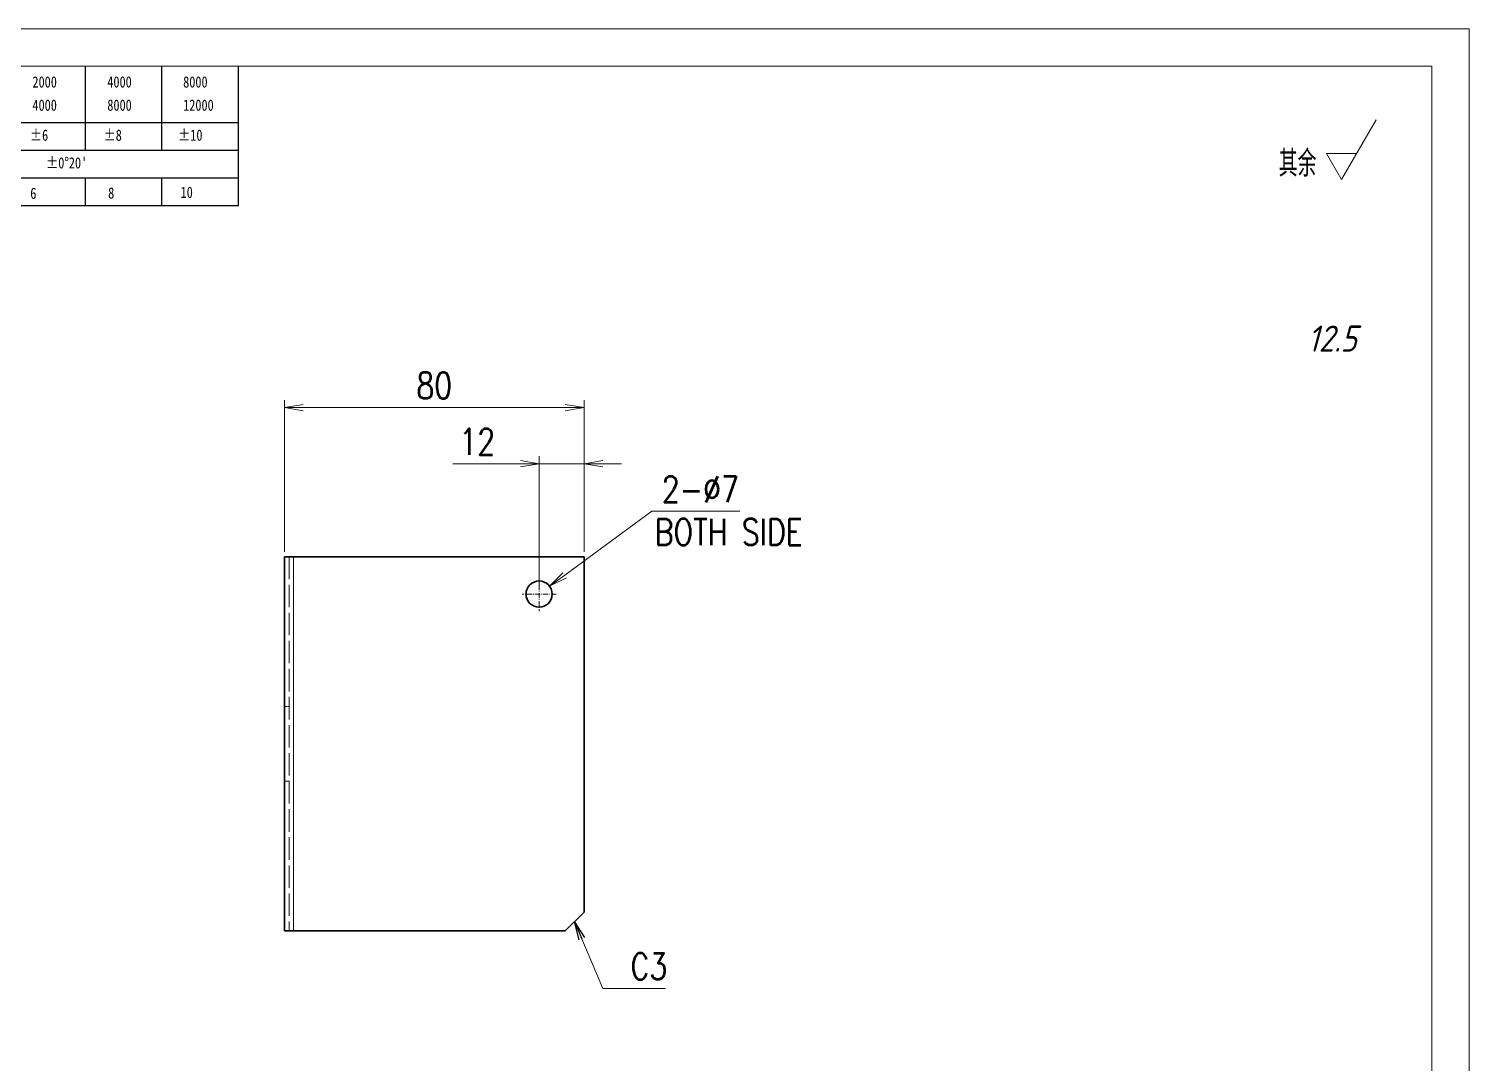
# Model space of a CAD drawing. Header units: millimetres. Extents: x -50270 to 104182, y -50696 to 36415.
# Drawn here: x -48554.7 to -48169.9, y 35687.2 to 35963.6 of the extents above; entities that cross this region are included whole.
import ezdxf
from ezdxf.enums import TextEntityAlignment as Align

# ---------------------------------------------------------------- set-up
doc = ezdxf.new("R2010")
doc.units = ezdxf.units.MM
doc.header["$LTSCALE"] = 0.5
for name, pattern in [('AM_ISO02W050x2', [3.75, 3, -0.75]), ('AM_ISO08W050x2', [9, 6, -0.75, 1.5, -0.75]), ('DASHDOT', [18.5, 12, -3, 0.5, -3]), ('DASHED', [15, 12, -3]), ('DOT2', [0.125, 0, -0.125])]:
    doc.linetypes.add(name, pattern=pattern)
for name, color, linetype, lineweight in [('中心线', 2, 'AM_ISO08W050x2', 18), ('图框', 7, 'Continuous', 18), ('标注线', 3, 'Continuous', 18), ('虚线', 1, 'AM_ISO02W050x2', 18)]:
    doc.layers.add(name, color=color, linetype=linetype, lineweight=lineweight)
doc.layers.add('图\\M+19E79\\M+195B6\\M+18E9A', color=7, linetype='Continuous')
doc.layers.add('打印', color=7, linetype='Continuous', lineweight=15, plot=False)
doc.layers.add('打印-禁用', color=7, linetype='Continuous', lineweight=15, plot=False)
doc.styles.add('DIM', font='romans.shx', dxfattribs={"width": 0.8, "bigfont": 'bigfont.shx'})
doc.styles.add('国标', font='simfang.ttf', dxfattribs={"width": 0.8})
doc.styles.add('机械长仿宋', font='gbenor.shx', dxfattribs={"height": 1, "bigfont": 'gbcbig.shx'})
doc.dimstyles.new('DEH 1-2$0', dxfattribs={"dimscale": 2, "dimtxt": 3.5, "dimasz": 2.5, "dimexe": 1, "dimexo": 0.625, "dimgap": 1.2, "dimtad": 1, "dimdsep": 46, "dimtxsty": 'DIM', "dimblk": 'OPEN', "dimcen": 0, "dimclrd": 8, "dimclre": 8, "dimclrt": 2, "dimazin": 2, "dimtfac": 0.5, "dimtmove": 0, "dimatfit": 3, "dimldrblk": 'OPEN', "dimfxl": 0, "dimtolj": 2, "dimlwd": 13, "dimlwe": 13, "dimarcsym": 0})
doc.dimstyles.new('DEH 1-2$3', dxfattribs={"dimscale": 2, "dimtxt": 3.5, "dimasz": 2.5, "dimexe": 1, "dimexo": 0.625, "dimgap": 1.2, "dimtad": 1, "dimtoh": 1, "dimdsep": 46, "dimtxsty": 'DIM', "dimblk": 'OPEN', "dimcen": 0, "dimclrd": 8, "dimclre": 8, "dimclrt": 2, "dimazin": 2, "dimtfac": 0.5, "dimtofl": 0, "dimtmove": 0, "dimatfit": 3, "dimldrblk": 'OPEN', "dimfxl": 0, "dimtolj": 2, "dimlwd": 18, "dimlwe": 18, "dimarcsym": 0})
doc.dimstyles.new('DEH 1-2$7', dxfattribs={"dimscale": 2, "dimtxt": 3.5, "dimasz": 2.5, "dimexe": 1, "dimexo": 0.625, "dimgap": 1.2, "dimtad": 1, "dimdsep": 46, "dimtxsty": 'DIM', "dimblk": 'OPEN', "dimcen": 0, "dimclrd": 8, "dimclre": 8, "dimclrt": 2, "dimazin": 2, "dimtfac": 0.5, "dimtmove": 0, "dimatfit": 3, "dimldrblk": 'OPEN', "dimfxl": 0, "dimtolj": 2, "dimlwd": 13, "dimlwe": 13, "dimarcsym": 0})

# ---------------------------------------------------------------- blocks, each defined once
blk = doc.blocks.new('GZDEH零件A3图框V01版')
at = {"layer": '图\\M+19E79\\M+195B6\\M+18E9A', "color": 9}
for p, q in [((3092.64, -1561.98), (3092.64, -1554.46)), ((3102.86, -1561.98), (3102.86, -1554.46)), ((3113.09, -1573.08), (3113.09, -1554.46)), ((2996.09, -1561.98), (3113.09, -1561.98)), ((3092.64, -1565.68), (3092.64, -1561.98)), ((3102.86, -1565.68), (3102.86, -1561.98)), ((2996.09, -1565.68), (3113.09, -1565.68)), ((2996.09, -1569.38), (3113.09, -1569.38)), ((3092.64, -1573.08), (3092.64, -1569.38)), ((3102.86, -1573.08), (3102.86, -1569.38)), ((2990.09, -1573.08), (3113.09, -1573.08))]:
    blk.add_line(p, q, dxfattribs=at)
at = {"layer": '图框', "linetype": 'Continuous'}
for p, q in [((3272.49, -1554.46), (2882.49, -1554.46)), ((3272.49, -1832.96), (3272.49, -1554.46))]:
    blk.add_line(p, q, dxfattribs=at)
at = {"layer": '打印-禁用', "linetype": 'Continuous'}
for p, q in [((3277.49, -1549.46), (2857.49, -1549.46)), ((3277.49, -1846.46), (3277.49, -1549.46))]:
    blk.add_line(p, q, dxfattribs=at)
at = {"layer": '图\\M+19E79\\M+195B6\\M+18E9A', "color": 9, "style": '国标', "width": 0.8}
for s, p in [('2000', (3085.57, -1557.31)), ('4000', (3095.57, -1557.31)), ('8000', (3105.7, -1557.31)), ('4000', (3085.57, -1560.41)), ('8000', (3095.57, -1560.41)), ('12000', (3105.7, -1560.41)), ('±6', (3085.22, -1564.42)), ('±8', (3095.06, -1564.42)), ('±10', (3105.02, -1564.42)), ("±0%%D20'", (3087.38, -1568.12)), ('6', (3085.28, -1572.19)), ('8', (3095.68, -1572.15)), ('10', (3105.36, -1572.06))]:
    blk.add_text(s, height=1.5, dxfattribs=at).set_placement(p)
blk = doc.blocks.new('DEH A3')
at = {"layer": '图框'}
blk.add_blockref('GZDEH零件A3图框V01版', (-2857.49, 1846.46), dxfattribs=at)
blk = doc.blocks.new('FINISHER_TR')
at = {"layer": '标注线'}
for p, q in [((0, 0), (4.62, 8)), ((-2.02, 3.5), (0, 0)), ((2.02, 3.5), (-2.02, 3.5))]:
    blk.add_line(p, q, dxfattribs=at)
at = {"layer": '标注线', "color": 2, "style": '机械长仿宋', "oblique": 15}
blk.add_attdef('0.0', text='', height=3.5, dxfattribs=at).set_placement((2.03, -24.04), align=Align.BOTTOM_RIGHT)
blk = doc.blocks.new('其余12.5')
at = {"layer": '标注线'}
blk.add_blockref('FINISHER_TR', (0, 0), dxfattribs=at).add_auto_attribs({'0.0': '12.5'})
at = {"layer": '标注线', "color": 7, "linetype": 'DOT2', "style": '机械长仿宋'}
blk.add_text('其余', height=3.5, dxfattribs=at).set_placement((-8.38, 0.4))
blk = doc.blocks.new('_Open')
at = {"color": 0, "linetype": 'ByBlock', "lineweight": -2}
for p, q in [((-1, 0.167), (0, 0)), ((-1, -0.167), (0, 0)), ((0, 0), (-1, 0))]:
    blk.add_line(p, q, dxfattribs=at)
blk = doc.blocks.new('*D90')
at = {"layer": 'Defpoints', "color": 0, "transparency": 16777216}
for p in [(-48486.42, 35862.39), (-48486.42, 35822.55), (-48406.42, 35822.55)]:
    blk.add_point(p, dxfattribs=at)
at = {"layer": '标注线', "color": 8, "lineweight": 13, "transparency": 16777216}
for p, q in [((-48486.42, 35823.8), (-48486.42, 35864.39)), ((-48411.42, 35862.39), (-48481.42, 35862.39)), ((-48406.42, 35823.8), (-48406.42, 35864.39))]:
    blk.add_line(p, q, dxfattribs=at)
at = {"layer": '标注线', "color": 8, "lineweight": 13, "transparency": 16777216, "xscale": 5, "yscale": 5, "zscale": 5, "rotation": 180}
blk.add_blockref('_Open', (-48486.42, 35862.39), dxfattribs=at)
at = {"layer": '标注线', "color": 8, "lineweight": 13, "transparency": 16777216, "xscale": 5, "yscale": 5, "zscale": 5}
blk.add_blockref('_Open', (-48406.42, 35862.39), dxfattribs=at)
at = {"layer": '标注线', "color": 2, "transparency": 16777216, "insert": (-48446.42, 35868.29), "char_height": 7, "attachment_point": 5, "style": 'DIM'}
blk.add_mtext('\\A2;80', dxfattribs=at)
blk = doc.blocks.new('*D91')
at = {"layer": 'Defpoints', "color": 0, "transparency": 16777216}
for p in [(-48418.42, 35847.4), (-48406.42, 35822.55), (-48418.42, 35812.55)]:
    blk.add_point(p, dxfattribs=at)
at = {"layer": '标注线', "color": 8, "lineweight": 13, "transparency": 16777216}
for p, q in [((-48418.42, 35813.8), (-48418.42, 35849.4)), ((-48406.42, 35823.8), (-48406.42, 35849.4)), ((-48423.42, 35847.4), (-48441.48, 35847.4)), ((-48406.42, 35847.4), (-48418.42, 35847.4)), ((-48401.42, 35847.4), (-48396.42, 35847.4))]:
    blk.add_line(p, q, dxfattribs=at)
at = {"layer": '标注线', "color": 8, "lineweight": 13, "transparency": 16777216, "xscale": 5, "yscale": 5, "zscale": 5}
blk.add_blockref('_Open', (-48418.42, 35847.4), dxfattribs=at)
at = {"layer": '标注线', "color": 8, "lineweight": 13, "transparency": 16777216, "xscale": 5, "yscale": 5, "zscale": 5, "rotation": 180}
blk.add_blockref('_Open', (-48406.42, 35847.4), dxfattribs=at)
at = {"layer": '标注线', "color": 2, "transparency": 16777216, "insert": (-48434.95, 35853.3), "char_height": 7, "attachment_point": 5, "style": 'DIM'}
blk.add_mtext('\\A2;12', dxfattribs=at)
blk = doc.blocks.new('*D94')
at = {"layer": 'Defpoints', "color": 0, "transparency": 16777216}
for p in [(-48415.6, 35814.62), (-48421.24, 35810.48)]:
    blk.add_point(p, dxfattribs=at)
at = {"layer": '标注线', "color": 8, "lineweight": 18, "transparency": 16777216}
for p, q in [((-48388.27, 35834.68), (-48411.56, 35817.58)), ((-48364.8, 35834.68), (-48388.27, 35834.68))]:
    blk.add_line(p, q, dxfattribs=at)
at = {"layer": '标注线', "color": 8, "lineweight": 18, "transparency": 16777216, "xscale": 5, "yscale": 5, "zscale": 5, "rotation": 216.2814658657441}
blk.add_blockref('_Open', (-48415.6, 35814.62), dxfattribs=at)
at = {"layer": '标注线', "color": 2, "transparency": 16777216, "insert": (-48375.33, 35840.58), "char_height": 7, "attachment_point": 5, "style": 'DIM'}
blk.add_mtext('\\A2;2-%%c7', dxfattribs=at)

msp = doc.modelspace()

# ---------------------------------------------------------------- linework, layer by layer
at = {"lineweight": 35}
for p, q in [((-48486.417, 35822.547), (-48486.417, 35722.547)), ((-48406.417, 35822.547), (-48484.017, 35822.547)), ((-48406.417, 35822.547), (-48406.417, 35727.547)), ((-48411.417, 35722.547), (-48484.017, 35722.547))]:
    msp.add_line(p, q, dxfattribs=at)
at = {"lineweight": 35, "ltscale": 0.059998}
for p, q in [((-48484.017, 35822.547), (-48486.417, 35822.547)), ((-48486.417, 35722.547), (-48484.017, 35722.547))]:
    msp.add_line(p, q, dxfattribs=at)
at = {"lineweight": 13}
msp.add_line((-48484.017, 35822.547), (-48484.017, 35722.547), dxfattribs=at)
at = {"lineweight": 35, "ltscale": 0.176777}
msp.add_line((-48406.417, 35727.547), (-48411.417, 35722.547), dxfattribs=at)
at = {"lineweight": 35}
msp.add_circle((-48418.417, 35812.547), 3.5, dxfattribs=at)
at = {"layer": '中心线', "linetype": 'DASHDOT', "lineweight": 13, "ltscale": 0.227502}
msp.add_line((-48418.417, 35817.097), (-48418.417, 35807.997), dxfattribs=at)
at = {"layer": '中心线', "linetype": 'DASHDOT', "lineweight": 13, "ltscale": 0.22749}
msp.add_line((-48413.867, 35812.547), (-48422.967, 35812.547), dxfattribs=at)
at = {"layer": '中心线', "linetype": 'DASHDOT', "lineweight": 13, "ltscale": 0.036011}
msp.add_line((-48485.097, 35762.547), (-48486.538, 35762.547), dxfattribs=at)
at = {"layer": '打印'}
msp.add_lwpolyline([(-49009.933, 35963.626), (-48169.933, 35963.626), (-48169.933, 35369.626), (-49009.933, 35369.626)], close=True, dxfattribs=at)
at = {"layer": '虚线', "linetype": 'DASHED', "lineweight": 13}
for p, q in [((-48485.217, 35822.547), (-48485.217, 35722.547)), ((-48484.017, 35722.547), (-48484.017, 35822.547)), ((-48484.017, 35822.547), (-48484.017, 35722.547)), ((-48484.017, 35822.547), (-48484.017, 35722.547))]:
    msp.add_line(p, q, dxfattribs=at)
at = {"layer": '虚线', "linetype": 'DASHED', "lineweight": 13, "ltscale": 0.030005}
for p, q in [((-48485.217, 35782.547), (-48486.417, 35782.547)), ((-48486.417, 35762.547), (-48485.217, 35762.547)), ((-48486.417, 35762.547), (-48485.217, 35762.547))]:
    msp.add_line(p, q, dxfattribs=at)

# ---------------------------------------------------------------- block references
at = {"layer": '图框', "xscale": 2, "yscale": 2, "zscale": 2}
msp.add_blockref('DEH A3', (-49009.933, 35369.626), dxfattribs=at)
at = {"layer": '标注线', "xscale": 2, "yscale": 2, "zscale": 2}
msp.add_blockref('其余12.5', (-48204.046, 35923.311), dxfattribs=at)

# ---------------------------------------------------------------- texts
at = {"layer": '标注线', "color": 2, "char_height": 7, "style": 'DIM'}
for s, insert, width, attachment_point in [('{\\Fromans,bigfont|c134;BOTH SIDE}', (-48387.57, 35832.62), 58.61458, 1), ('\\A2;C3', (-48394.013, 35709.549), 10.33083, 7)]:
    msp.add_mtext(s, dxfattribs=dict(at, insert=insert, width=width, attachment_point=attachment_point))

# ---------------------------------------------------------------- dimensions: what is measured, and where the dimension line sits
at = {"layer": '标注线'}
for base, p2, picture, middle in [((-48486.417, 35862.392), (-48486.417, 35822.547), '*D90', (-48446.417, 35868.292)), ((-48418.417, 35847.4), (-48418.417, 35812.547), '*D91', (-48434.95, 35853.3))]:
    dim = msp.add_linear_dim(base=base, p1=(-48406.417, 35822.547), p2=p2, dimstyle='DEH 1-2$0', dxfattribs=at)
    dim.commit()
    dim.dimension.update_dxf_attribs({"geometry": picture, "text_midpoint": middle})
dim = msp.add_diameter_dim_2p(p1=(-48421.238, 35810.476), p2=(-48415.595, 35814.618), dimstyle='DEH 1-2$3', override={"dimpost": '2-%%c<>'}, dxfattribs=at)
dim.commit()
dim.dimension.update_dxf_attribs({"geometry": '*D94', "text_midpoint": (-48375.333, 35834.68), "dimtype": 163})

# ---------------------------------------------------------------- leaders
at = {"layer": '标注线', "annotation_type": 0, "has_hookline": 1, "hookline_direction": 0, "text_width": 9.333}
msp.add_leader([(-48408.917, 35725.047), (-48401.413, 35707.149), (-48396.413, 35707.149)], dimstyle='DEH 1-2$7', override={"dimgap": 1.2, "dimtad": 1}, dxfattribs=at)

doc.saveas('drawing.dxf')
